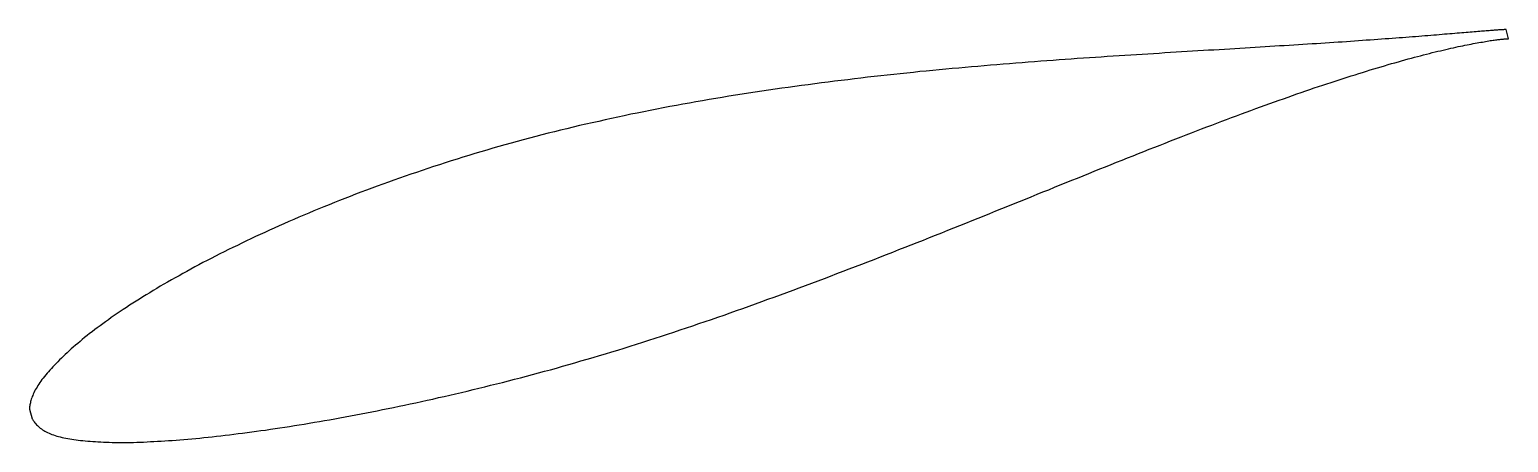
# Model space of a CAD drawing. Header units: metres. Extents: x -43 to 88, y -13 to 23.
import ezdxf

# ---------------------------------------------------------------- set-up
doc = ezdxf.new("R2010")
doc.units = ezdxf.units.M

msp = doc.modelspace()

# ---------------------------------------------------------------- linework, layer by layer
msp.add_lwpolyline([(87.31, 23.04), (87.31, 23.04), (87.3, 23.04), (87.29, 23.04), (87.27, 23.04), (87.24, 23.04), (87.21, 23.04), (87.18, 23.04), (87.14, 23.04), (87.1, 23.03), (87.05, 23.03), (86.99, 23.03), (86.93, 23.02), (86.87, 23.02), (86.8, 23.02), (86.72, 23.01), (86.64, 23.01), (86.55, 23), (86.46, 22.99), (86.37, 22.99), (86.27, 22.98), (86.16, 22.97), (86.05, 22.96), (85.93, 22.95), (85.81, 22.94), (85.69, 22.93), (85.55, 22.92), (85.42, 22.91), (85.28, 22.9), (85.13, 22.89), (84.98, 22.88), (84.82, 22.86), (84.66, 22.85), (84.49, 22.84), (84.32, 22.82), (84.15, 22.81), (83.97, 22.79), (83.78, 22.77), (83.59, 22.76), (83.39, 22.74), (83.19, 22.73), (82.99, 22.71), (82.77, 22.69), (82.56, 22.67), (82.34, 22.65), (82.11, 22.64), (81.88, 22.62), (81.65, 22.6), (81.41, 22.58), (81.16, 22.56), (80.92, 22.54), (80.66, 22.52), (80.4, 22.5), (80.14, 22.48), (79.87, 22.45), (79.6, 22.43), (79.32, 22.41), (79.04, 22.39), (78.75, 22.37), (78.46, 22.34), (78.17, 22.32), (77.87, 22.3), (77.56, 22.28), (77.25, 22.25), (76.94, 22.23), (76.62, 22.21), (76.3, 22.18), (75.97, 22.16), (75.64, 22.14), (75.3, 22.11), (74.96, 22.09), (74.62, 22.06), (74.27, 22.04), (73.92, 22.02), (73.56, 21.99), (73.2, 21.97), (72.83, 21.94), (72.46, 21.92), (72.09, 21.89), (71.71, 21.87), (71.33, 21.84), (70.94, 21.82), (70.55, 21.79), (70.16, 21.77), (69.76, 21.74), (69.36, 21.72), (68.95, 21.69), (68.54, 21.66), (68.13, 21.64), (67.71, 21.61), (67.29, 21.59), (66.87, 21.56), (66.44, 21.53), (66.01, 21.51), (65.57, 21.48), (65.13, 21.45), (64.69, 21.43), (64.24, 21.4), (63.79, 21.37), (63.34, 21.35), (62.88, 21.32), (62.42, 21.29), (61.96, 21.26), (61.49, 21.23), (61.02, 21.21), (60.55, 21.18), (60.07, 21.15), (59.59, 21.12), (59.11, 21.09), (58.63, 21.06), (58.14, 21.03), (57.65, 21), (57.15, 20.97), (56.65, 20.94), (56.15, 20.91), (55.65, 20.88), (55.15, 20.85), (54.64, 20.82), (54.13, 20.78), (53.61, 20.75), (53.1, 20.72), (52.58, 20.68), (52.06, 20.65), (51.53, 20.61), (51.01, 20.58), (50.48, 20.54), (49.95, 20.51), (49.41, 20.47), (48.88, 20.43), (48.34, 20.4), (47.8, 20.36), (47.26, 20.32), (46.72, 20.28), (46.17, 20.24), (45.62, 20.2), (45.07, 20.15), (44.52, 20.11), (43.97, 20.07), (43.41, 20.02), (42.86, 19.98), (42.3, 19.93), (41.74, 19.89), (41.18, 19.84), (40.62, 19.79), (40.05, 19.74), (39.49, 19.69), (38.92, 19.64), (38.35, 19.59), (37.78, 19.54), (37.21, 19.48), (36.64, 19.43), (36.06, 19.37), (35.49, 19.32), (34.92, 19.26), (34.34, 19.2), (33.76, 19.14), (33.18, 19.08), (32.61, 19.01), (32.03, 18.95), (31.45, 18.89), (30.87, 18.82), (30.28, 18.75), (29.7, 18.68), (29.12, 18.61), (28.54, 18.54), (27.95, 18.47), (27.37, 18.4), (26.79, 18.32), (26.2, 18.25), (25.62, 18.17), (25.03, 18.09), (24.45, 18.01), (23.86, 17.93), (23.28, 17.85), (22.69, 17.76), (22.11, 17.68), (21.52, 17.59), (20.94, 17.5), (20.35, 17.42), (19.77, 17.32), (19.19, 17.23), (18.6, 17.14), (18.02, 17.04), (17.44, 16.95), (16.86, 16.85), (16.28, 16.75), (15.69, 16.65), (15.11, 16.54), (14.54, 16.44), (13.96, 16.33), (13.38, 16.23), (12.8, 16.12), (12.23, 16.01), (11.65, 15.89), (11.08, 15.78), (10.51, 15.66), (9.93, 15.55), (9.36, 15.43), (8.79, 15.31), (8.23, 15.18), (7.66, 15.06), (7.1, 14.93), (6.53, 14.81), (5.97, 14.68), (5.41, 14.55), (4.85, 14.42), (4.29, 14.28), (3.73, 14.15), (3.18, 14.01), (2.63, 13.87), (2.08, 13.73), (1.53, 13.59), (0.98, 13.44), (0.43, 13.3), (-0.11, 13.15), (-0.65, 13), (-1.19, 12.85), (-1.73, 12.7), (-2.26, 12.55), (-2.8, 12.39), (-3.33, 12.24), (-3.86, 12.08), (-4.38, 11.92), (-4.91, 11.76), (-5.43, 11.6), (-5.95, 11.43), (-6.47, 11.27), (-6.98, 11.1), (-7.5, 10.93), (-8.01, 10.76), (-8.51, 10.59), (-9.02, 10.42), (-9.52, 10.25), (-10.02, 10.08), (-10.52, 9.9), (-11.01, 9.73), (-11.5, 9.55), (-11.99, 9.38), (-12.48, 9.2), (-12.96, 9.02), (-13.44, 8.84), (-13.92, 8.66), (-14.4, 8.48), (-14.87, 8.3), (-15.34, 8.11), (-15.81, 7.93), (-16.27, 7.75), (-16.73, 7.56), (-17.19, 7.38), (-17.64, 7.19), (-18.09, 7.01), (-18.54, 6.82), (-18.98, 6.63), (-19.42, 6.45), (-19.86, 6.26), (-20.3, 6.07), (-20.73, 5.88), (-21.16, 5.69), (-21.58, 5.5), (-22, 5.31), (-22.42, 5.12), (-22.83, 4.93), (-23.24, 4.74), (-23.65, 4.55), (-24.05, 4.36), (-24.45, 4.17), (-24.85, 3.97), (-25.24, 3.78), (-25.63, 3.59), (-26.02, 3.4), (-26.4, 3.21), (-26.78, 3.01), (-27.15, 2.82), (-27.52, 2.63), (-27.89, 2.44), (-28.25, 2.25), (-28.61, 2.06), (-28.96, 1.87), (-29.31, 1.67), (-29.66, 1.48), (-30, 1.29), (-30.34, 1.1), (-30.68, 0.91), (-31.01, 0.72), (-31.34, 0.54), (-31.66, 0.35), (-31.98, 0.16), (-32.29, -0.03), (-32.6, -0.22), (-32.91, -0.4), (-33.21, -0.59), (-33.51, -0.78), (-33.8, -0.96), (-34.09, -1.15), (-34.38, -1.33), (-34.66, -1.51), (-34.94, -1.7), (-35.21, -1.88), (-35.48, -2.06), (-35.74, -2.24), (-36, -2.42), (-36.25, -2.6), (-36.5, -2.78), (-36.75, -2.96), (-36.99, -3.13), (-37.23, -3.31), (-37.46, -3.48), (-37.69, -3.66), (-37.91, -3.83), (-38.13, -4.01), (-38.35, -4.18), (-38.56, -4.35), (-38.76, -4.52), (-38.96, -4.69), (-39.16, -4.86), (-39.35, -5.02), (-39.54, -5.19), (-39.72, -5.35), (-39.9, -5.52), (-40.07, -5.68), (-40.24, -5.84), (-40.4, -5.99), (-40.56, -6.15), (-40.72, -6.31), (-40.87, -6.46), (-41.01, -6.61), (-41.16, -6.76), (-41.29, -6.91), (-41.42, -7.05), (-41.55, -7.2), (-41.67, -7.34), (-41.79, -7.48), (-41.9, -7.62), (-42.01, -7.76), (-42.12, -7.9), (-42.22, -8.03), (-42.31, -8.16), (-42.4, -8.3), (-42.48, -8.43), (-42.56, -8.55), (-42.64, -8.68), (-42.71, -8.81), (-42.78, -8.93), (-42.84, -9.05), (-42.89, -9.17), (-42.94, -9.29), (-42.99, -9.4), (-43.03, -9.52), (-43.07, -9.63), (-43.1, -9.74), (-43.13, -9.84), (-43.15, -9.94), (-43.17, -10.04), (-43.19, -10.13), (-43.2, -10.22), (-43.21, -10.3), (-43.21, -10.37), (-43.22, -10.44), (-43.22, -10.48), (-43.22, -10.51), (-43, -11.35), (-43, -11.35), (-42.99, -11.37), (-42.97, -11.4), (-42.94, -11.44), (-42.9, -11.5), (-42.85, -11.57), (-42.8, -11.64), (-42.74, -11.72), (-42.67, -11.8), (-42.6, -11.88), (-42.52, -11.96), (-42.44, -12.04), (-42.36, -12.11), (-42.27, -12.18), (-42.17, -12.25), (-42.07, -12.32), (-41.97, -12.39), (-41.86, -12.45), (-41.74, -12.51), (-41.63, -12.57), (-41.5, -12.63), (-41.38, -12.69), (-41.24, -12.74), (-41.11, -12.79), (-40.96, -12.84), (-40.82, -12.88), (-40.67, -12.92), (-40.51, -12.96), (-40.35, -13), (-40.19, -13.04), (-40.02, -13.07), (-39.85, -13.11), (-39.67, -13.14), (-39.49, -13.17), (-39.3, -13.2), (-39.11, -13.22), (-38.91, -13.25), (-38.71, -13.27), (-38.5, -13.29), (-38.29, -13.31), (-38.08, -13.33), (-37.86, -13.35), (-37.63, -13.36), (-37.4, -13.38), (-37.17, -13.39), (-36.93, -13.4), (-36.69, -13.41), (-36.44, -13.42), (-36.19, -13.43), (-35.93, -13.44), (-35.67, -13.44), (-35.41, -13.44), (-35.14, -13.45), (-34.87, -13.45), (-34.59, -13.44), (-34.31, -13.44), (-34.02, -13.44), (-33.73, -13.43), (-33.44, -13.42), (-33.14, -13.41), (-32.83, -13.4), (-32.53, -13.38), (-32.22, -13.37), (-31.9, -13.35), (-31.58, -13.33), (-31.26, -13.31), (-30.93, -13.29), (-30.6, -13.27), (-30.26, -13.24), (-29.92, -13.21), (-29.58, -13.19), (-29.23, -13.16), (-28.88, -13.12), (-28.53, -13.09), (-28.17, -13.06), (-27.81, -13.02), (-27.44, -12.98), (-27.07, -12.94), (-26.69, -12.9), (-26.32, -12.86), (-25.94, -12.82), (-25.55, -12.77), (-25.16, -12.72), (-24.77, -12.67), (-24.38, -12.62), (-23.98, -12.57), (-23.57, -12.52), (-23.17, -12.46), (-22.76, -12.4), (-22.35, -12.35), (-21.93, -12.29), (-21.51, -12.22), (-21.09, -12.16), (-20.66, -12.1), (-20.23, -12.03), (-19.8, -11.96), (-19.37, -11.89), (-18.93, -11.82), (-18.49, -11.75), (-18.04, -11.67), (-17.6, -11.6), (-17.15, -11.52), (-16.69, -11.44), (-16.24, -11.36), (-15.78, -11.28), (-15.32, -11.19), (-14.85, -11.1), (-14.38, -11.02), (-13.91, -10.93), (-13.44, -10.84), (-12.97, -10.74), (-12.49, -10.65), (-12.01, -10.55), (-11.53, -10.45), (-11.04, -10.35), (-10.55, -10.25), (-10.06, -10.15), (-9.57, -10.04), (-9.08, -9.94), (-8.58, -9.83), (-8.08, -9.72), (-7.58, -9.61), (-7.08, -9.49), (-6.57, -9.38), (-6.06, -9.26), (-5.55, -9.15), (-5.04, -9.03), (-4.53, -8.91), (-4.01, -8.78), (-3.5, -8.66), (-2.98, -8.53), (-2.46, -8.4), (-1.94, -8.27), (-1.41, -8.14), (-0.89, -8.01), (-0.36, -7.87), (0.17, -7.73), (0.7, -7.59), (1.23, -7.45), (1.76, -7.31), (2.3, -7.16), (2.83, -7.02), (3.37, -6.87), (3.91, -6.72), (4.45, -6.56), (4.99, -6.41), (5.53, -6.25), (6.07, -6.09), (6.61, -5.93), (7.16, -5.77), (7.7, -5.61), (8.25, -5.44), (8.79, -5.28), (9.34, -5.11), (9.89, -4.94), (10.44, -4.76), (10.99, -4.59), (11.54, -4.41), (12.09, -4.24), (12.64, -4.06), (13.19, -3.88), (13.75, -3.7), (14.3, -3.51), (14.85, -3.33), (15.41, -3.14), (15.96, -2.95), (16.51, -2.76), (17.07, -2.57), (17.62, -2.38), (18.18, -2.19), (18.73, -1.99), (19.29, -1.8), (19.84, -1.6), (20.4, -1.4), (20.95, -1.2), (21.51, -1), (22.06, -0.8), (22.62, -0.6), (23.17, -0.4), (23.73, -0.19), (24.28, 0.01), (24.83, 0.22), (25.39, 0.42), (25.94, 0.63), (26.5, 0.84), (27.05, 1.05), (27.6, 1.26), (28.15, 1.47), (28.7, 1.68), (29.25, 1.89), (29.8, 2.1), (30.35, 2.31), (30.9, 2.52), (31.45, 2.73), (32, 2.95), (32.54, 3.16), (33.09, 3.37), (33.63, 3.59), (34.18, 3.8), (34.72, 4.02), (35.26, 4.23), (35.81, 4.44), (36.35, 4.66), (36.88, 4.87), (37.42, 5.09), (37.96, 5.3), (38.5, 5.51), (39.03, 5.73), (39.56, 5.94), (40.1, 6.16), (40.63, 6.37), (41.16, 6.58), (41.68, 6.79), (42.21, 7.01), (42.74, 7.22), (43.26, 7.43), (43.78, 7.64), (44.3, 7.85), (44.82, 8.06), (45.34, 8.27), (45.85, 8.48), (46.37, 8.69), (46.88, 8.89), (47.39, 9.1), (47.9, 9.31), (48.41, 9.51), (48.91, 9.72), (49.42, 9.92), (49.92, 10.12), (50.42, 10.32), (50.91, 10.52), (51.41, 10.72), (51.9, 10.92), (52.39, 11.11), (52.88, 11.31), (53.37, 11.51), (53.86, 11.7), (54.34, 11.89), (54.82, 12.08), (55.3, 12.27), (55.77, 12.46), (56.25, 12.65), (56.72, 12.83), (57.19, 13.01), (57.65, 13.2), (58.12, 13.38), (58.58, 13.56), (59.04, 13.74), (59.49, 13.91), (59.95, 14.09), (60.4, 14.26), (60.85, 14.43), (61.29, 14.6), (61.74, 14.77), (62.18, 14.94), (62.61, 15.1), (63.05, 15.26), (63.48, 15.42), (63.91, 15.58), (64.34, 15.74), (64.76, 15.9), (65.18, 16.05), (65.6, 16.2), (66.01, 16.35), (66.42, 16.5), (66.83, 16.65), (67.24, 16.79), (67.64, 16.93), (68.04, 17.07), (68.43, 17.21), (68.82, 17.35), (69.21, 17.48), (69.6, 17.62), (69.98, 17.75), (70.36, 17.88), (70.74, 18), (71.11, 18.13), (71.48, 18.25), (71.84, 18.37), (72.2, 18.49), (72.56, 18.61), (72.92, 18.72), (73.27, 18.83), (73.61, 18.94), (73.96, 19.05), (74.3, 19.16), (74.63, 19.26), (74.97, 19.37), (75.3, 19.47), (75.62, 19.56), (75.94, 19.66), (76.26, 19.76), (76.57, 19.85), (76.88, 19.94), (77.19, 20.03), (77.49, 20.11), (77.79, 20.2), (78.08, 20.28), (78.37, 20.36), (78.66, 20.44), (78.94, 20.51), (79.22, 20.59), (79.49, 20.66), (79.76, 20.73), (80.02, 20.8), (80.29, 20.87), (80.54, 20.93), (80.79, 21), (81.04, 21.06), (81.29, 21.12), (81.53, 21.17), (81.76, 21.23), (81.99, 21.28), (82.22, 21.34), (82.44, 21.39), (82.66, 21.43), (82.87, 21.48), (83.08, 21.53), (83.28, 21.57), (83.48, 21.61), (83.68, 21.65), (83.87, 21.69), (84.05, 21.73), (84.23, 21.76), (84.41, 21.8), (84.58, 21.83), (84.75, 21.86), (84.91, 21.89), (85.07, 21.92), (85.22, 21.94), (85.37, 21.97), (85.51, 21.99), (85.65, 22.02), (85.79, 22.04), (85.91, 22.06), (86.04, 22.07), (86.16, 22.09), (86.27, 22.11), (86.38, 22.12), (86.49, 22.14), (86.59, 22.15), (86.68, 22.16), (86.77, 22.17), (86.86, 22.18), (86.94, 22.19), (87.01, 22.19), (87.08, 22.2), (87.14, 22.21), (87.2, 22.21), (87.26, 22.21), (87.31, 22.22), (87.35, 22.22), (87.39, 22.22), (87.43, 22.22), (87.46, 22.22), (87.48, 22.22), (87.5, 22.22), (87.51, 22.22), (87.52, 22.22), (87.52, 22.22)], close=True)

doc.saveas('drawing.dxf')
